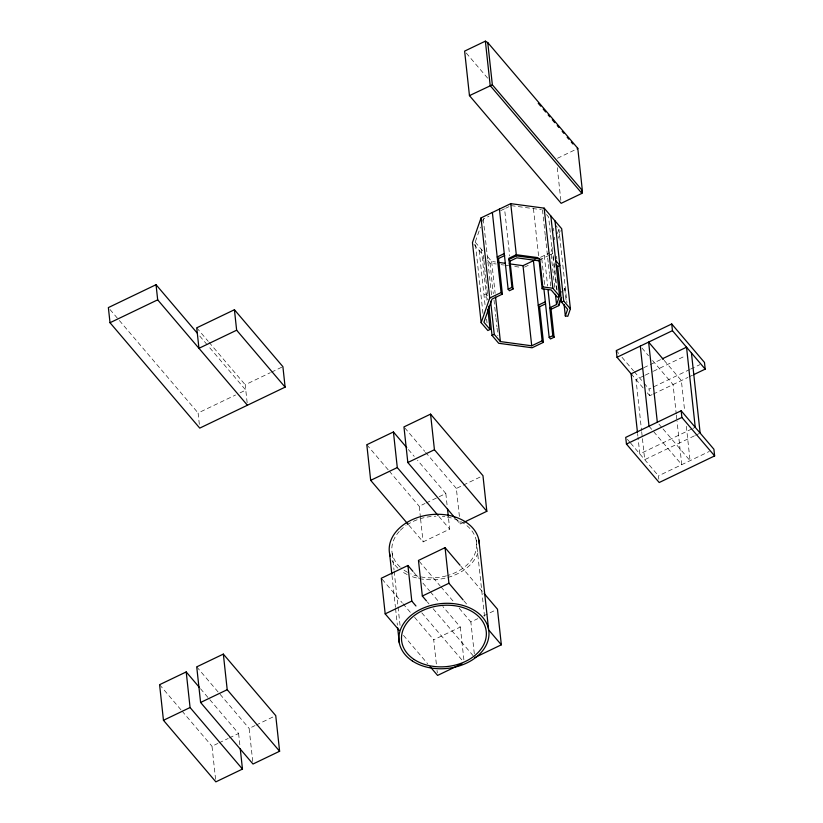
<?xml version="1.0" encoding="UTF-8"?>
<svg xmlns="http://www.w3.org/2000/svg" width="823" height="823" viewBox="0 0 823 823"><rect width="100%" height="100%" fill="white"/><g stroke="black" fill="none" stroke-linecap="round" stroke-linejoin="round"><path stroke-width="0.62" stroke-dasharray="4.12 3.09" d="M482.957 313.347L475.221 242.127L480.457 227.097M482.473 221.315L483.276 219L488.944 216.284M552.521 247.6L550.875 252.301L554.753 287.957M557.397 233.609L558.94 229.175L555.731 225.399M558.426 238.135L561.286 229.926M563.981 290.684L564.784 288.379L564.084 288.904M557.48 158.263L575.925 149.405M500.734 210.616L504.561 208.785L509.684 255.902M505.661 208.26L508.943 206.676M247.147 402.714L245.203 384.763L270.325 372.696M271.467 372.15L281.754 367.212M199.341 424.339L198.106 412.981L235.563 395.009M240.1 392.828L245.779 390.102L207.993 345.711M540.474 257.301L549.785 252.826M524.508 267.125L530.022 264.481M539.137 260.109L547.593 256.046M548.694 255.521L553.107 253.402L554.774 268.72M643.802 367.706L661.126 359.394M644.1 375.7L636.014 379.578L641.539 430.439M645.253 375.144L652.186 371.811M653.339 371.266L685.672 355.742M652.083 394.618L649.769 395.729L649.049 389.053L689.458 369.65M690.62 369.095L699.859 364.661M420.46 517.729L419.216 506.279L424.997 503.501M426.16 502.946L445.829 493.512L417.549 460.294M459.399 516.433L456.354 488.451L462.145 485.673M463.298 485.117L481.805 476.239M653.236 394.073L687.874 377.438M689.036 376.883L692.503 375.216M408.949 525.28L423.084 541.884L449.697 529.117L448.453 517.667M456.065 519.179L460.222 524.056L462.536 522.944M691.773 428.978L639.8 453.915L638.01 437.394M692.925 428.423L695.24 427.312M694.375 435.851L644.718 459.687L642.372 438.073M695.528 435.295L698.994 433.639M658.832 479.181L658.472 475.848L709.282 451.457M215.585 779.309L211.995 746.245L217.776 743.467M218.939 742.912L228.187 738.468M229.35 737.912L238.598 733.468L200.339 688.532M252.723 761.481L249.132 728.417L254.914 725.639M256.076 725.084L273.431 716.751M436.344 663.966L433.721 639.81L460.324 627.033L442.867 606.52M474.315 653.771L470.859 621.982L477.803 618.649M483.585 615.871L496.31 609.761M511.134 205.627L541.349 209.69M487.658 256.745L491.681 261.467L495.436 261.971M487.72 260.49L490.004 263.165L496.187 263.998M501.135 264.667L503.614 264.996M504.849 265.16L508.563 265.664M514.745 266.498L519.694 267.156M466.271 53.053L487.751 78.278M546.493 214.556L548.622 217.056L556.636 290.817M664.171 360.371L681.362 380.565L684.685 411.089M641.94 348.016L648.483 355.711M652.577 360.515L673.049 384.557L676.228 413.804M616.293 350.588L618.752 353.479M622.023 357.316L633.484 370.782M634.307 371.749L643.308 382.325M644.131 383.281L649.049 389.053M631.097 373.807L643.216 388.034M647.31 392.849L649.769 395.729M658.956 424.133L662.227 427.981M663.05 428.948L690.065 460.674L686.341 426.345M649.008 426.201L681.753 464.666L677.062 421.438M475.221 242.127L483.451 251.797M473.976 244.338L483.317 255.315L483.729 259.122M627.363 439.307L629.811 442.188M630.634 443.155L658.472 475.848M487.586 295.488L486.198 293.852L483.975 294.922L488.152 299.819M404.782 427.888L424.75 451.333M425.584 452.311L456.354 488.451M408.393 449.543L414.216 456.384M438.875 516.412L449.697 529.117M366.811 444.739L388.446 470.139M389.269 471.116L419.216 506.279M460.87 566.224L482.494 591.624M463.905 600.852L467.238 604.761M419.288 561.409L440.089 585.832M440.922 586.809L453.391 601.459M459.213 608.3L470.859 621.982M413.753 572.324L418.742 578.188M422.899 583.075L429.555 590.883M430.388 591.86L438.7 601.634M196.728 327.832L208.229 341.339M209.052 342.306L245.203 384.763M427.322 601.901L428.978 603.856M433.145 608.742L473.071 655.633M199.773 336.062L207.17 344.755M421.777 612.816L462.536 660.684M382.15 579.238L402.118 602.683M402.951 603.66L411.263 613.433M414.597 617.332L433.721 639.81M403.486 635.356L427.61 663.688M110.035 309.541L198.106 412.981M196.728 666.867L249.132 728.417M159.59 684.695L181.214 710.095M182.048 711.072L211.995 746.245M676.362 415.08L676.918 420.162M641.683 431.715L642.228 436.797M637.599 433.577L637.866 436.118M557.294 167.717L561.163 203.322M558.94 229.175L566.954 302.936M564.784 288.379L566.162 301.064M553.488 228.321L553.766 230.862M554.455 237.219L554.733 239.76M556.523 256.292L556.801 258.834M554.908 269.995L555.741 277.66M555.885 278.935L557.264 291.702M542.48 209.844L545.238 235.275M545.382 236.551L548.283 263.247M548.416 264.522L549.383 273.421M549.527 274.697L550.772 286.137M544.301 255.459L547.624 286.023M541.791 258.834L544.692 285.54M533.458 208.631L538.581 255.747M491.681 261.467L495.127 293.255M490.004 263.165L493.316 293.688M494.006 300.045L495.806 316.577M495.94 317.843L496.907 326.752M497.051 328.017L497.874 335.65M483.276 219L491.845 297.844M483.873 260.397L485.807 278.205M485.94 279.47L486.907 288.379M487.041 289.645L487.597 294.737M481.362 249.348L486.887 300.21M479.14 250.408L485.22 306.362M486.599 319.077L487.021 322.894M476.28 540.516L484.572 616.818M459.944 521.515L460.222 524.056M445.829 493.512L447.064 504.952M460.324 627.033L464.193 662.638M420.594 518.994L423.084 541.884M437.034 670.323L437.311 672.864M392.232 553.519L394.032 570.051M394.166 571.327L397.9 605.656M398.034 606.932L400.112 626.005M391.985 575.544L395.441 607.333M395.575 608.598L397.375 625.13M238.598 733.468L240.121 747.459M460.931 521.71A42.559 30.667 -6.2 0 1 476.023 550.32A42.559 30.667 -6.2 0 1 447.691 575.493M446.457 575.843A42.559 30.667 -6.2 0 1 410.821 573.878M407.591 572.324A42.559 30.667 -6.2 0 1 401.14 567.973M400.215 567.15A42.559 30.667 -6.2 0 1 399.453 531.216M400.328 530.3A42.559 30.667 -6.2 0 1 405.955 525.568M407.015 524.848A42.559 30.667 -6.2 0 1 435.964 516.196M442.363 516.412A42.559 30.667 -6.2 0 1 444.832 516.679M447.259 517.07A42.559 30.667 -6.2 0 1 453.226 518.521M454.378 518.891A42.559 30.667 -6.2 0 1 459.759 521.103M477.906 552.891A45.193 32.57 -6.2 0 1 410.512 576.007M407.179 574.526A45.193 32.57 -6.2 0 1 401.686 571.285M397.859 568.168A45.193 32.57 -6.2 0 1 392.005 560.576"/><path stroke-width="1.23" d="M582.365 190.555L581.912 193.364L561.163 203.322L469.46 95.622L464.625 51.108L485.375 41.15L487.761 42.59L577.787 148.325L582.365 190.555L492.349 84.82L487.761 42.59M564.084 304.531L565.319 315.95L567.819 316.279L570.401 308.862L561.697 228.753L544.157 208.137L510.744 203.651L481.044 217.9L472.453 242.559L481.157 322.667L487.844 330.527L490.066 329.457L487.854 309.119M481.157 322.667L489.747 298.019L481.044 217.9M550.844 215.996L559.547 296.105L557.325 297.175L551.184 289.953L542.162 288.739L539.127 260.84L539.775 258.998L537.388 257.558L516.299 254.719L508.799 258.319L511.957 287.361L513.038 289.007L509.437 290.735L508.13 289.192L499.427 209.083M542.162 288.739L542.799 286.898L539.775 258.998L516.422 255.86L508.923 259.461L510.013 261.107L513.038 289.007M543.931 289.089L549.178 337.409L550.494 338.953L554.095 337.224L552.778 335.681L549.754 307.781L556.554 304.52L561.06 291.579M559.074 303.276L560.329 299.685M554.095 337.224L551.06 309.314L558.776 305.611L561.584 297.576M565.319 315.95L567.644 309.294L561.502 302.072L557.634 266.467L556.245 264.831M577.077 148.86L577.787 148.325M469.46 95.622L492.349 84.82M197.304 333.171L156.041 284.707L108.369 307.586L110.015 322.719L199.752 428.114L285.118 387.139L282.896 366.667L234.421 309.736L196.728 327.832L198.95 348.304L236.643 330.208L234.421 309.736M110.015 322.719L157.687 299.839L156.041 284.707M504.262 253.587L497.205 256.982L498.512 258.515L502.38 294.12L491.979 299.119L483.924 322.246L490.066 329.457M498.512 258.515L504.694 255.552M510.013 261.107L516.813 257.836L539.127 260.84M509.231 263.823L523.016 265.675L535.187 259.842M489.747 298.019L501.073 292.587L492.37 212.468M508.13 289.192L511.957 287.361M557.634 266.467L559.846 265.407L555.679 260.5M545.31 301.804L538.252 305.189L539.559 306.732L543.427 342.337L532.111 347.769L498.707 343.284L492.02 335.424L488.841 306.177M539.559 306.732L545.618 303.831M492.02 335.424L494.232 334.364L490.642 301.3M561.502 302.072L563.714 301.012L555.011 220.893M494.232 334.364L500.384 341.576L531.72 345.794L542.12 340.804L533.417 260.685M549.178 337.409L552.778 335.681M406.727 447.599L393.425 431.962L366.811 444.739L370.679 480.344L408.115 524.302M463.699 522.399L486.835 511.289L482.967 475.684L430.563 414.134L403.959 426.911L407.827 462.516L455.232 518.202M693.655 374.671L705.198 369.126L704.478 362.449L671.722 323.984L616.293 350.588L617.013 357.264L631.755 374.578M617.013 357.264L672.453 330.661L671.722 323.984M370.679 480.344L397.293 467.567L393.425 431.962M407.827 462.516L434.431 449.739L430.563 414.134M642.65 368.262L631.097 373.807L637.455 432.301M662.278 358.838L686.536 347.193L695.24 427.312M681.156 410.77L625.717 437.383L626.447 444.06L659.202 482.525L714.631 455.911L713.901 449.235L681.156 410.77L681.876 417.446L714.631 455.911M626.447 444.06L681.876 417.446M199.505 687.555L186.204 671.928L159.59 684.695L163.458 720.3L215.863 781.85L242.466 769.073L240.254 748.735M223.342 654.1L196.728 666.867L200.596 702.472L253 764.022L279.614 751.245L275.746 715.64L223.342 654.1L227.21 689.705L279.614 751.245M412.92 571.347L407.93 565.483L381.316 578.26L385.185 613.865L399.33 630.469M460.036 565.247L445.068 547.655L418.465 560.432L422.333 596.037L426.489 600.924M163.458 720.3L190.072 707.533L186.204 671.928M200.596 702.472L227.21 689.705M385.185 613.865L411.798 601.088L407.93 565.483M422.333 596.037L448.936 583.26L445.068 547.655M461.888 663.75L437.589 675.416L430.1 666.62M474.727 657.587L501.341 644.81L497.473 609.205L484.161 593.578M497.946 262.311L505.466 263.319M542.799 286.898L552.861 288.256L559.547 296.105M538.252 103.256L540.732 106.167M543.201 109.068L545.68 111.979M548.159 114.891L549.815 116.835M552.295 119.747L554.774 122.658M557.253 125.569L558.899 127.514M562.202 131.392L563.858 133.336M567.16 137.215L568.816 139.149M571.296 142.06L572.942 144.004M672.453 330.661L705.198 369.126M663.348 359.404L648.617 342.101L657.32 422.209M563.714 301.012L570.401 308.862M549.754 307.781L551.06 309.314M501.073 292.587L502.38 294.12M542.12 340.804L543.427 342.337M434.431 449.739L486.835 511.289M397.293 467.567L438.052 515.435M236.643 330.208L285.118 387.139M448.936 583.26L463.071 599.874M488.862 630.161L501.341 644.81M157.687 299.839L247.425 405.235M411.798 601.088L415.954 605.975M190.072 707.533L242.466 769.073M691.443 352.964L700.147 433.083M640.304 346.092L649.008 426.201M581.635 190.823L581.912 193.364L490.21 85.654L485.375 41.15M558.652 304.469L558.776 305.611M555.443 294.325L556.554 304.52M544.157 208.137L552.861 288.256M551.163 308.069L551.287 309.211M548.036 289.84L549.98 307.668M523.016 265.675L531.72 345.794M510.744 203.651L516.422 255.86M495.549 297.072L500.384 341.576M478.883 540.114L488.553 629.132M447.486 508.768L448.309 516.402M389.639 553.92L391.851 574.269M397.653 627.682L399.309 642.938M390.195 556.153A45.193 32.57 -6.2 0 1 428.968 514.859A45.193 32.57 -6.2 0 1 479.315 543.9M412.385 660.992A45.193 32.57 -6.2 0 0 487.576 641.899A45.193 32.57 -6.2 0 0 431.828 605.203A45.193 32.57 -6.2 0 0 412.385 660.992M414.216 659.542A42.559 30.667 -6.2 0 0 485.035 641.559A42.559 30.667 -6.2 0 0 432.528 607.004A42.559 30.667 -6.2 0 0 414.216 659.542"/></g></svg>
